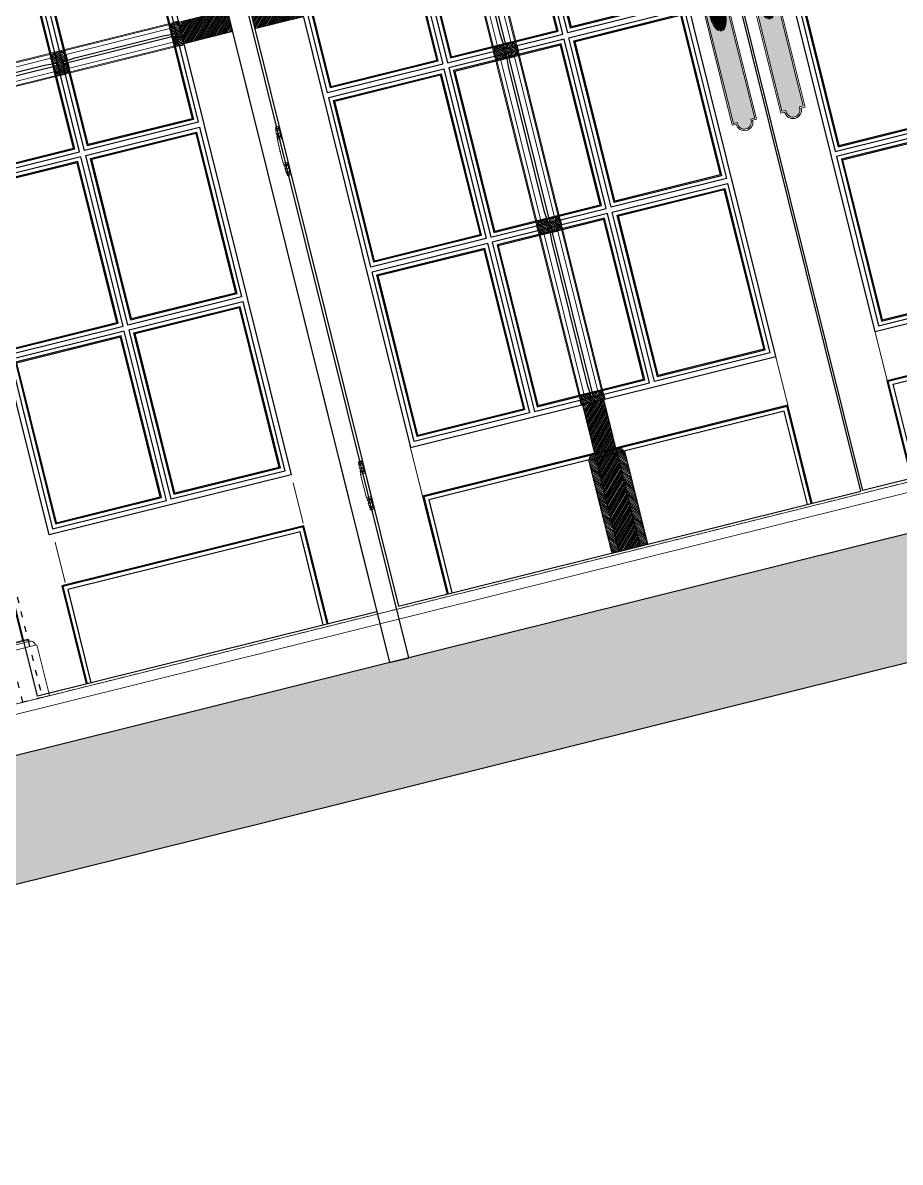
# Model space of a CAD drawing. Header units: inches. Extents: x 122939 to 389145, y 29603 to 574065.
# Drawn here: x 338390 to 340144, y 504473 to 506750 of the extents above; entities that cross this region are included whole.
import ezdxf

# ---------------------------------------------------------------- set-up
doc = ezdxf.new("R2010")
doc.units = ezdxf.units.IN
doc.header["$MEASUREMENT"] = 0
for name, pattern in [('ACAD_ISO03W100', [30, 12, -18]), ('DASHED', [0.75, 0.5, -0.25]), ('HIDDEN', [0.375, 0.25, -0.125])]:
    doc.linetypes.add(name, pattern=pattern)
for name, color, linetype in [('8', 8, 'Continuous'), ('A-Hidden', 8, 'HIDDEN'), ('A-WALL', 7, 'Continuous'), ('Calliper_wall hatch_CHB', 8, 'Continuous'), ('gypsum', 31, 'Continuous')]:
    doc.layers.add(name, color=color, linetype=linetype)
for name, color, linetype, lineweight in [('A-FLOR-TIL1', 6, 'Continuous', 18), ('Bronze', 40, 'Continuous', 0), ('CQ Marble', 6, 'Continuous', 0)]:
    doc.layers.add(name, color=color, linetype=linetype, lineweight=lineweight)
pattern_1 = [(135, (-731.5624, -38.742), (-1.76776695, -1.76776695), [])]
pattern_2 = [(135, (-731.5624, -397.902), (-1.76776695, -1.76776695), [])]
pattern_3 = [(45, (-688.5992, 0), (-1.76776695, 1.76776695), [])]
pattern_4 = [(135, (994.3506, -3005.4238), (-1.76776695, -1.76776695), [])]

# ---------------------------------------------------------------- blocks, each defined once
blk = doc.blocks.new('french door panel')
at = {"lineweight": 0}
h = blk.add_hatch(dxfattribs=at)
h.set_pattern_fill('ANSI31', color=8, scale=20, angle=90)
h.set_pattern_definition([(135, (0.4363, -3010.4238), (-1.76776695, -1.76776695), [])])
edge = h.paths.add_edge_path()
edge.add_line((6856.7, 2852.1), (6756.7, 2852.1))
edge.add_line((6756.7, 2852.1), (6756.7, 2896.1))
edge.add_line((6756.7, 2896.1), (6856.2, 2896.1))
edge.add_line((6856.2, 2896.1), (6856.2, 2852.1))
h = blk.add_hatch(dxfattribs=at)
h.set_pattern_fill('ANSI31', color=8, scale=20)
h.set_pattern_definition([(45, (-731.5624, -38.742), (-1.76776695, 1.76776695), [])])
edge = h.paths.add_edge_path()
edge.add_line((6356, 2682.6), (6383, 2682.6))
edge.add_line((6383, 2682.6), (6383, 2672.6))
edge.add_line((6383, 2672.6), (6394, 2672.6))
edge.add_line((6394, 2672.6), (6394, 2674.6))
edge.add_arc((6394, 2682.6), 8, 270, 360)
edge.add_line((6402, 2682.6), (6404, 2682.6))
edge.add_line((6404, 2682.6), (6404, 2692.6))
edge.add_line((6404, 2692.6), (6402, 2692.6))
edge.add_arc((6394, 2692.6), 8, 0, 90)
edge.add_line((6394, 2700.6), (6394, 2702.6))
edge.add_line((6394, 2702.6), (6383, 2702.6))
edge.add_line((6383, 2702.6), (6383, 2692.6))
edge.add_line((6383, 2692.6), (6356, 2692.6))
edge.add_line((6356, 2692.6), (6356, 2682.6))
h = blk.add_hatch(dxfattribs=at)
h.set_pattern_fill('ANSI31', color=8, scale=20, angle=90)
h.set_pattern_definition(pattern_1)
edge = h.paths.add_edge_path()
edge.add_line((6358, 2692.6), (6377, 2692.6))
edge.add_line((6377, 2692.6), (6377, 2702.6))
edge.add_line((6377, 2702.6), (6366, 2702.6))
edge.add_line((6366, 2702.6), (6366, 2700.6))
edge.add_arc((6366, 2692.6), 8, 90, 180)
h = blk.add_hatch(dxfattribs=at)
h.set_pattern_fill('ANSI31', color=8, scale=20, angle=90)
h.set_pattern_definition(pattern_1)
edge = h.paths.add_edge_path()
edge.add_line((6358, 2682.6), (6377, 2682.6))
edge.add_line((6377, 2682.6), (6377, 2672.6))
edge.add_line((6377, 2672.6), (6366, 2672.6))
edge.add_line((6366, 2672.6), (6366, 2674.6))
edge.add_arc((6366, 2682.6), 8, 180, 270, ccw=False)
h = blk.add_hatch(dxfattribs=at)
h.set_pattern_fill('ANSI31', color=8, scale=20)
h.set_pattern_definition([(45, (-731.5624, -397.902), (-1.76776695, 1.76776695), [])])
edge = h.paths.add_edge_path()
edge.add_line((6356, 2323.4), (6383, 2323.4))
edge.add_line((6383, 2323.4), (6383, 2313.4))
edge.add_line((6383, 2313.4), (6394, 2313.4))
edge.add_line((6394, 2313.4), (6394, 2315.4))
edge.add_arc((6394, 2323.4), 8, 270, 360)
edge.add_line((6402, 2323.4), (6404, 2323.4))
edge.add_line((6404, 2323.4), (6404, 2333.4))
edge.add_line((6404, 2333.4), (6402, 2333.4))
edge.add_arc((6394, 2333.4), 8, 0, 90)
edge.add_line((6394, 2341.4), (6394, 2343.4))
edge.add_line((6394, 2343.4), (6383, 2343.4))
edge.add_line((6383, 2343.4), (6383, 2333.4))
edge.add_line((6383, 2333.4), (6356, 2333.4))
edge.add_line((6356, 2333.4), (6356, 2323.4))
h = blk.add_hatch(dxfattribs=at)
h.set_pattern_fill('ANSI31', color=8, scale=20, angle=90)
h.set_pattern_definition(pattern_2)
edge = h.paths.add_edge_path()
edge.add_line((6358, 2333.4), (6377, 2333.4))
edge.add_line((6377, 2333.4), (6377, 2343.4))
edge.add_line((6377, 2343.4), (6366, 2343.4))
edge.add_line((6366, 2343.4), (6366, 2341.4))
edge.add_arc((6366, 2333.4), 8, 90, 180)
h = blk.add_hatch(dxfattribs=at)
h.set_pattern_fill('ANSI31', color=8, scale=20, angle=90)
h.set_pattern_definition(pattern_2)
edge = h.paths.add_edge_path()
edge.add_line((6358, 2323.4), (6377, 2323.4))
edge.add_line((6377, 2323.4), (6377, 2313.4))
edge.add_line((6377, 2313.4), (6366, 2313.4))
edge.add_line((6366, 2313.4), (6366, 2315.4))
edge.add_arc((6366, 2323.4), 8, 180, 270, ccw=False)
h = blk.add_hatch(dxfattribs=at)
h.set_pattern_fill('ANSI31', color=8, scale=20)
h.set_pattern_definition([(45, (-731.5624, -509.562), (-1.76776695, 1.76776695), [])])
h.paths.add_polyline_path([(6404, 1964.3), (6404, 1974.3), (6402, 1974.3, 0.414214), (6394, 1982.3), (6394, 1984.3), (6383, 1984.3), (6383, 1974.3), (6356, 1974.3), (6356, 1964.3)])
h = blk.add_hatch(dxfattribs=at)
h.set_pattern_fill('ANSI31', color=8, scale=20, angle=90)
h.set_pattern_definition([(135, (-731.5624, -509.562), (-1.76776695, -1.76776695), [])])
h.paths.add_polyline_path([(6377, 1984.3), (6377, 1974.3), (6358, 1974.3, -0.414214), (6366, 1982.3), (6366, 1984.3)])
h = blk.add_hatch(dxfattribs=at)
h.set_pattern_fill('ANSI31', color=8, scale=20, angle=90)
h.set_pattern_definition([(135, (-731.5624, -504.562), (-1.76776695, -1.76776695), [])])
h.paths.add_polyline_path([(6358, 1662.2), (6358, 1964.3), (6402, 1964.3), (6402, 1662.2)])
h = blk.add_hatch(dxfattribs=at)
h.set_pattern_fill('ANSI31', color=8, scale=20)
h.set_pattern_definition(pattern_3)
h.paths.add_polyline_path([(6358, 1864.2), (6353, 1864.2), (6353, 1862.2, 0.414214), (6345, 1854.2), (6343, 1854.2), (6343, 1662.2), (6358, 1662.2)])
h = blk.add_hatch(dxfattribs=at)
h.set_pattern_fill('ANSI31', color=8, scale=20)
h.set_pattern_definition(pattern_3)
h.paths.add_polyline_path([(6402, 1662.2), (6417, 1662.2), (6417, 1854.2), (6415, 1854.2, 0.414214), (6407, 1862.2), (6407, 1864.2), (6402, 1864.2)])
at = {"color": 8, "lineweight": 0}
for p, q in [((6356, 1974.3), (6356, 4119.2, 0)), ((6404, 1974.3), (6404, 4119.2, 0)), ((6358, 3041.7), (6358, 2692.6)), ((6366, 3033.7), (6366, 2700.6)), ((6394, 3033.7), (6394, 2700.6)), ((6402, 3041.7), (6402, 2692.6)), ((6358, 2682.6, 0), (6358, 2333.4, 0)), ((6366, 2674.6, 0), (6366, 2341.4, 0)), ((6394, 2674.6, 0), (6394, 2341.4, 0)), ((6402, 2682.6, 0), (6402, 2333.4, 0)), ((6358, 2323.4), (6358, 1974.3, 0)), ((6402, 2323.4), (6402, 1974.3, 0)), ((6366, 2315.4), (6366, 1982.3, 0)), ((6394, 2315.4), (6394, 1982.3, 0)), ((6003.7, 1969.2), (6003.7, 1864.2)), ((6756.2, 1969.2, 0), (6756.2, 1864.2))]:
    blk.add_line(p, q, dxfattribs=at)
at = {"color": 0, "lineweight": -2, "elevation": 0}
for points in [[(5903.7, 4229.2), (6856.2, 4229.2), (6856.2, 1662.2), (5903.7, 1662.2)], [(6003.7, 4129.2), (6756.2, 4129.2), (6756.2, 1964.3), (6003.7, 1964.3)], [(6251.2, 3041.7), (6013.7, 3041.7), (6013.7, 2692.6), (6251.2, 2692.6)], [(6243.2, 3033.7), (6021.7, 3033.7), (6021.7, 2700.6), (6243.2, 2700.6)], [(6241.2, 3031.7), (6023.7, 3031.7), (6023.7, 2702.6), (6241.2, 2702.6)], [(6261.2, 3041.7), (6498.7, 3041.7), (6498.7, 2692.6), (6261.2, 2692.6)], [(6269.2, 3033.7), (6490.7, 3033.7), (6490.7, 2700.6), (6269.2, 2700.6)], [(6271.2, 3031.7), (6488.7, 3031.7), (6488.7, 2702.6), (6271.2, 2702.6)], [(6746.2, 3041.7), (6508.7, 3041.7), (6508.7, 2692.6), (6746.2, 2692.6)], [(6738.2, 3033.7), (6516.7, 3033.7), (6516.7, 2700.6), (6738.2, 2700.6)], [(6736.2, 3031.7), (6518.7, 3031.7), (6518.7, 2702.6), (6736.2, 2702.6)], [(6251.2, 2682.6), (6013.7, 2682.6), (6013.7, 2333.4), (6251.2, 2333.4)], [(6243.2, 2674.6), (6021.7, 2674.6), (6021.7, 2341.4), (6243.2, 2341.4)], [(6241.2, 2672.6), (6023.7, 2672.6), (6023.7, 2343.4), (6241.2, 2343.4)], [(6261.2, 2682.6), (6498.7, 2682.6), (6498.7, 2333.4), (6261.2, 2333.4)], [(6269.2, 2674.6), (6490.7, 2674.6), (6490.7, 2341.4), (6269.2, 2341.4)], [(6271.2, 2672.6), (6488.7, 2672.6), (6488.7, 2343.4), (6271.2, 2343.4)], [(6746.2, 2682.6), (6508.7, 2682.6), (6508.7, 2333.4), (6746.2, 2333.4)], [(6738.2, 2674.6), (6516.7, 2674.6), (6516.7, 2341.4), (6738.2, 2341.4)], [(6736.2, 2672.6), (6518.7, 2672.6), (6518.7, 2343.4), (6736.2, 2343.4)], [(6251.2, 2323.4), (6013.7, 2323.4), (6013.7, 1974.3), (6251.2, 1974.3)], [(6261.2, 2323.4), (6498.7, 2323.4), (6498.7, 1974.3), (6261.2, 1974.3)], [(6746.2, 2323.4), (6508.7, 2323.4), (6508.7, 1974.3), (6746.2, 1974.3)], [(6243.2, 2315.4), (6021.7, 2315.4), (6021.7, 1982.3), (6243.2, 1982.3)], [(6241.2, 2313.4), (6023.7, 2313.4), (6023.7, 1984.3), (6241.2, 1984.3)], [(6269.2, 2315.4), (6490.7, 2315.4), (6490.7, 1982.3), (6269.2, 1982.3)], [(6271.2, 2313.4), (6488.7, 2313.4), (6488.7, 1984.3), (6271.2, 1984.3)], [(6738.2, 2315.4), (6516.7, 2315.4), (6516.7, 1982.3), (6738.2, 1982.3)], [(6736.2, 2313.4), (6518.7, 2313.4), (6518.7, 1984.3), (6736.2, 1984.3)]]:
    blk.add_lwpolyline(points, close=True, dxfattribs=at)
at = {"color": 8, "elevation": 0}
for points in [[(6383.2, 2723.8), (6381.2, 2694.6), (6377.2, 2694.6), (6377.2, 3039.7), (6381.2, 3039.7), (6383.2, 3015.5)], [(6383.2, 2359.7), (6381.2, 2335.4), (6377.2, 2335.4), (6377.2, 2680.6), (6381.2, 2680.6), (6383.2, 2656.3)], [(6383.2, 2000.5), (6381.2, 1976.3), (6377.2, 1976.3), (6377.2, 2321.4), (6381.2, 2321.4), (6383.2, 2297.2)]]:
    blk.add_lwpolyline(points, close=True, dxfattribs=at)
at = {"color": 8, "lineweight": -2, "elevation": 0}
for points in [[(6856.7, 2852.1), (6756.7, 2852.1), (6756.7, 2896.1), (6856.2, 2896.1), (6856.2, 2852.1)], [(6358, 1662.2), (6358, 1964.3), (6402, 1964.3), (6402, 1662.2), (6358, 1662.2)]]:
    blk.add_lwpolyline(points, dxfattribs=at)
for points in [[(6356, 2682.6), (6383, 2682.6), (6383, 2672.6), (6394, 2672.6), (6394, 2674.6, 0.414214), (6402, 2682.6), (6404, 2682.6), (6404, 2692.6), (6402, 2692.6, 0.414214), (6394, 2700.6), (6394, 2702.6), (6383, 2702.6), (6383, 2692.6), (6356, 2692.6)], [(6356, 2323.4), (6383, 2323.4), (6383, 2313.4), (6394, 2313.4), (6394, 2315.4, 0.414214), (6402, 2323.4), (6404, 2323.4), (6404, 2333.4), (6402, 2333.4, 0.414214), (6394, 2341.4), (6394, 2343.4), (6383, 2343.4), (6383, 2333.4), (6356, 2333.4)]]:
    blk.add_lwpolyline(points, format="xyb", close=True, dxfattribs=at)
for points in [[(6358, 2692.6), (6377, 2692.6), (6377, 2702.6), (6366, 2702.6), (6366, 2700.6, 0.414214), (6358, 2692.6, -1)], [(6358, 2682.6), (6377, 2682.6), (6377, 2672.6), (6366, 2672.6), (6366, 2674.6, -0.414214), (6358, 2682.6, 1)], [(6358, 2333.4), (6377, 2333.4), (6377, 2343.4), (6366, 2343.4), (6366, 2341.4, 0.414214), (6358, 2333.4, -1)], [(6358, 2323.4), (6377, 2323.4), (6377, 2313.4), (6366, 2313.4), (6366, 2315.4, -0.414214), (6358, 2323.4, 1)], [(6356, 1974.3), (6356, 1964.3), (6404, 1964.3), (6404, 1974.3), (6402, 1974.3, 0.414214), (6394, 1982.3), (6394, 1984.3), (6383, 1984.3), (6383, 1974.3), (6356, 1974.3)], [(6358, 1974.3), (6377, 1974.3), (6377, 1984.3), (6366, 1984.3), (6366, 1982.3, 0.414214), (6358, 1974.3, -1)], [(6358, 1864.2), (6353, 1864.2), (6353, 1862.2, 0.414214), (6345, 1854.2), (6343, 1854.2), (6343, 1662.2), (6358, 1662.2)], [(6402, 1864.2), (6407, 1864.2), (6407, 1862.2, -0.414214), (6415, 1854.2), (6417, 1854.2), (6417, 1662.2), (6402, 1662.2)]]:
    blk.add_lwpolyline(points, format="xyb", dxfattribs=at)
at = {"color": 0, "lineweight": -2, "elevation": 0}
for points in [[(6003.7, 1662.2), (6003.7, 1864.2), (6756.2, 1864.2), (6756.2, 1662.2)], [(6005.7, 1662.2), (6005.7, 1862.2), (6754.2, 1862.2), (6754.2, 1662.2)], [(6013.7, 1662.2), (6013.7, 1854.2), (6746.2, 1854.2), (6746.2, 1662.2)]]:
    blk.add_lwpolyline(points, dxfattribs=at)
blk = doc.blocks.new('french door fixed panel')
at = {"lineweight": 0}
h = blk.add_hatch(dxfattribs=at)
h.set_pattern_fill('ANSI31', color=8, scale=20, angle=90)
h.set_pattern_definition([(135, (1.718, -3005.4238), (-1.76776695, -1.76776695), [])])
h.paths.add_polyline_path([(6901.2, 2857.1), (7001.2, 2857.1), (7001.2, 2901.1), (6901.2, 2901.1)])
h = blk.add_hatch(dxfattribs=at)
h.set_pattern_fill('ANSI31', color=8, scale=20)
h.set_pattern_definition([(45, (-0.3673, -3005.4238), (-1.76776695, 1.76776695), [])])
h.paths.add_polyline_path([(7021.1, 2893.1), (7019.1, 2893.1, 0.414214), (7011.1, 2901.1), (7011.1, 2903.1), (7001.1, 2903.1), (7001.1, 2855.1), (7011.1, 2855.1), (7011.1, 2882.1), (7021.1, 2882.1)])
h = blk.add_hatch(dxfattribs=at)
h.set_pattern_fill('ANSI31', color=8, scale=20)
h.set_pattern_definition([(45, (994.3506, -3005.4238), (-1.76776695, 1.76776695), [])])
edge = h.paths.add_edge_path()
edge.add_line((7245.6, 2855.1), (7245.6, 2882.1))
edge.add_line((7245.6, 2882.1), (7235.6, 2882.1))
edge.add_line((7235.6, 2882.1), (7235.6, 2893.1))
edge.add_line((7235.6, 2893.1), (7237.6, 2893.1))
edge.add_arc((7245.6, 2893.1), 8, 90, 180, ccw=False)
edge.add_line((7245.6, 2901.1), (7245.6, 2903.1))
edge.add_line((7245.6, 2903.1), (7255.6, 2903.1))
edge.add_line((7255.6, 2903.1), (7255.6, 2901.1))
edge.add_arc((7255.6, 2893.1), 8, 0, 90, ccw=False)
edge.add_line((7263.6, 2893.1), (7265.6, 2893.1))
edge.add_line((7265.6, 2893.1), (7265.6, 2882.1))
edge.add_line((7265.6, 2882.1), (7255.6, 2882.1))
edge.add_line((7255.6, 2882.1), (7255.6, 2855.1))
edge.add_line((7255.6, 2855.1), (7245.6, 2855.1))
h = blk.add_hatch(dxfattribs=at)
h.set_pattern_fill('ANSI31', color=8, scale=20, angle=90)
h.set_pattern_definition([(135, (-0.3673, -3005.4238), (-1.76776695, -1.76776695), [])])
h.paths.add_polyline_path([(7021.1, 2876.1), (7011.1, 2876.1), (7011.1, 2857.1, 0.414214), (7019.1, 2865.1), (7021.1, 2865.1)])
h = blk.add_hatch(dxfattribs=at)
h.set_pattern_fill('ANSI31', color=8, scale=20, angle=90)
h.set_pattern_definition(pattern_4)
edge = h.paths.add_edge_path()
edge.add_line((7245.6, 2857.1), (7245.6, 2876.1))
edge.add_line((7245.6, 2876.1), (7235.6, 2876.1))
edge.add_line((7235.6, 2876.1), (7235.6, 2865.1))
edge.add_line((7235.6, 2865.1), (7237.6, 2865.1))
edge.add_arc((7245.6, 2865.1), 8, 180, 270)
h = blk.add_hatch(dxfattribs=at)
h.set_pattern_fill('ANSI31', color=8, scale=20, angle=90)
h.set_pattern_definition(pattern_4)
edge = h.paths.add_edge_path()
edge.add_line((7255.6, 2857.1), (7255.6, 2876.1))
edge.add_line((7255.6, 2876.1), (7265.6, 2876.1))
edge.add_line((7265.6, 2876.1), (7265.6, 2865.1))
edge.add_line((7265.6, 2865.1), (7263.6, 2865.1))
edge.add_arc((7255.6, 2865.1), 8, -90, 0, ccw=False)
at = {"color": 8, "lineweight": 0}
for p, q in [((7007.8, 2903.1), (7489.9, 2903.1)), ((7011.2, 2901.1), (7245.6, 2901.1)), ((7021.2, 2893.1), (7237.6, 2893.1)), ((7255.6, 2901.1), (7489.9, 2901.1)), ((7263.6, 2893.1), (7479.9, 2893.1)), ((7011.2, 2857.1), (7245.6, 2857.1)), ((7011.2, 2855.1), (7489.9, 2855.1)), ((7021.2, 2865.1), (7237.6, 2865.1)), ((7255.6, 2857.1), (7489.9, 2857.1)), ((7263.6, 2865.1), (7479.9, 2865.1)), ((7001.2, 1952.2), (7001.2, 1869.3)), ((7491.5, 1952.2), (7491.5, 1869.3))]:
    blk.add_line(p, q, dxfattribs=at)
at = {"color": 8, "lineweight": -2}
blk.add_line((7244.2, 2865.6), (7244.2, 2865.6), dxfattribs=at)
at = {"color": 0, "lineweight": -2, "elevation": 0}
for points in [[(7599.9, 4234.2), (6901.2, 4234.2), (6901.2, 1662.2), (7599.9, 1662.2)], [(7499.9, 4134.2), (7001.2, 4134.2), (7001.2, 1969.3), (7499.9, 1969.3)], [(7245.6, 3046.7), (7011.2, 3046.7), (7011.2, 2697.6), (7245.6, 2697.6)], [(7237.6, 3038.7), (7019.2, 3038.7), (7019.2, 2705.6), (7237.6, 2705.6)], [(7235.6, 3036.7), (7021.2, 3036.7), (7021.2, 2707.6), (7235.6, 2707.6)], [(7255.6, 3046.7), (7489.9, 3046.7), (7489.9, 2697.6), (7255.6, 2697.6)], [(7263.6, 3038.7), (7481.9, 3038.7), (7481.9, 2705.6), (7263.6, 2705.6)], [(7265.6, 3036.7), (7479.9, 3036.7), (7479.9, 2707.6), (7265.6, 2707.6)], [(7245.6, 2687.6), (7011.2, 2687.6), (7011.2, 2338.4), (7245.6, 2338.4)], [(7237.6, 2679.6), (7019.2, 2679.6), (7019.2, 2346.4), (7237.6, 2346.4)], [(7237.6, 2679.6), (7019.2, 2679.6), (7019.2, 2346.4), (7237.6, 2346.4)], [(7235.6, 2677.6), (7021.2, 2677.6), (7021.2, 2348.4), (7235.6, 2348.4)], [(7235.6, 2677.6), (7021.2, 2677.6), (7021.2, 2348.4), (7235.6, 2348.4)], [(7255.6, 2687.6), (7489.9, 2687.6), (7489.9, 2338.4), (7255.6, 2338.4)], [(7263.6, 2679.6), (7481.9, 2679.6), (7481.9, 2346.4), (7263.6, 2346.4)], [(7263.6, 2679.6), (7481.9, 2679.6), (7481.9, 2346.4), (7263.6, 2346.4)], [(7265.6, 2677.6), (7479.9, 2677.6), (7479.9, 2348.4), (7265.6, 2348.4)], [(7265.6, 2677.6), (7479.9, 2677.6), (7479.9, 2348.4), (7265.6, 2348.4)], [(7245.6, 2328.4), (7011.2, 2328.4), (7011.2, 1979.3), (7245.6, 1979.3)], [(7245.6, 2328.4), (7011.2, 2328.4), (7011.2, 1979.3), (7245.6, 1979.3)], [(7255.6, 2328.4), (7489.9, 2328.4), (7489.9, 1979.3), (7255.6, 1979.3)], [(7255.6, 2328.4), (7489.9, 2328.4), (7489.9, 1979.3), (7255.6, 1979.3)], [(7237.6, 2320.4), (7019.2, 2320.4), (7019.2, 1987.3), (7237.6, 1987.3)], [(7237.6, 2320.4), (7019.2, 2320.4), (7019.2, 1987.3), (7237.6, 1987.3)], [(7235.6, 2318.4), (7021.2, 2318.4), (7021.2, 1989.3), (7235.6, 1989.3)], [(7235.6, 2318.4), (7021.2, 2318.4), (7021.2, 1989.3), (7235.6, 1989.3)], [(7263.6, 2320.4), (7481.9, 2320.4), (7481.9, 1987.3), (7263.6, 1987.3)], [(7263.6, 2320.4), (7481.9, 2320.4), (7481.9, 1987.3), (7263.6, 1987.3)], [(7265.6, 2318.4), (7479.9, 2318.4), (7479.9, 1989.3), (7265.6, 1989.3)], [(7265.6, 2318.4), (7479.9, 2318.4), (7479.9, 1989.3), (7265.6, 1989.3)]]:
    blk.add_lwpolyline(points, close=True, dxfattribs=at)
at = {"color": 8, "lineweight": -2, "elevation": 0}
blk.add_lwpolyline([(6901.2, 2857.1), (7001.2, 2857.1), (7001.2, 2901.1), (6901.2, 2901.1), (6901.2, 2857.1)], dxfattribs=at)
for points in [[(7011.2, 2855.1), (7001.2, 2855.1), (7001.2, 2903.1), (7011.2, 2903.1), (7011.2, 2901.1, -0.414214), (7019.2, 2893.1), (7021.2, 2893.1), (7021.2, 2882.1), (7011.2, 2882.1), (7011.2, 2855.1)], [(7011.2, 2857.1), (7011.2, 2876.1), (7021.2, 2876.1), (7021.2, 2865.1), (7019.2, 2865.1, -0.414214), (7011.2, 2857.1, 1)], [(7245.6, 2857.1), (7245.6, 2876.1), (7235.6, 2876.1), (7235.6, 2865.1), (7237.6, 2865.1, 0.414214), (7245.6, 2857.1, -1)], [(7255.6, 2857.1), (7255.6, 2876.1), (7265.6, 2876.1), (7265.6, 2865.1), (7263.6, 2865.1, -0.414214), (7255.6, 2857.1, 1)]]:
    blk.add_lwpolyline(points, format="xyb", dxfattribs=at)
blk.add_lwpolyline([(7255.6, 2855.1), (7255.6, 2882.1), (7265.6, 2882.1), (7265.6, 2893.1), (7263.6, 2893.1, 0.414214), (7255.6, 2901.1), (7255.6, 2903.1), (7245.6, 2903.1), (7245.6, 2901.1, 0.414214), (7237.6, 2893.1), (7235.6, 2893.1), (7235.6, 2882.1), (7245.6, 2882.1), (7245.6, 2855.1)], format="xyb", close=True, dxfattribs=at)
at = {"color": 8, "elevation": 0}
for points in [[(7037.5, 2882.2), (7013.2, 2880.2), (7013.2, 2876.2), (7243.6, 2876.2), (7243.6, 2880.2), (7219.3, 2882.2)], [(7463.7, 2882.2), (7487.9, 2880.2), (7487.9, 2876.2), (7257.6, 2876.2), (7257.6, 2880.2), (7281.8, 2882.2)]]:
    blk.add_lwpolyline(points, close=True, dxfattribs=at)
at = {"color": 0, "lineweight": -2, "elevation": 0}
for points in [[(7001.2, 1662.2), (7001.2, 1864.2), (7499.9, 1864.2), (7499.9, 1662.2)], [(7003.2, 1662.2), (7003.2, 1862.2), (7497.9, 1862.2), (7497.9, 1662.2)], [(7011.2, 1662.2), (7011.2, 1854.2), (7489.9, 1854.2), (7489.9, 1662.2)]]:
    blk.add_lwpolyline(points, dxfattribs=at)
blk = doc.blocks.new('hinge paumelle')
at = {"color": 0, "lineweight": 0}
for p, q in [((3515.3, 5242.2), (3523.8, 5242.2)), ((3516.2, 5246.9), (3522.9, 5246.9)), ((3516.2, 5245.5), (3522.9, 5245.5)), ((3515.3, 5194), (3523.8, 5194)), ((3516.2, 5190.6), (3522.9, 5190.6)), ((3516.2, 5189.3), (3522.9, 5189.3))]:
    blk.add_line(p, q, dxfattribs=at)
for points in [[(3519.5, 5262.8), (3515.8, 5262.8, -0.404064), (3516.1, 5258.5, 0.508017), (3517.4, 5254), (3519.5, 5254)], [(3519.5, 5262.8), (3523.3, 5262.8, 0.404064), (3523, 5258.5, -0.508017), (3521.7, 5254), (3519.5, 5254)], [(3519.5, 5254), (3515.3, 5254, -0.197419), (3516.7, 5250.7, -0.309597), (3515.3, 5248.4), (3519.5, 5248.4)], [(3519.5, 5254), (3523.8, 5254, 0.197419), (3522.4, 5250.7, 0.309597), (3523.8, 5248.4), (3519.5, 5248.4)], [(3519.5, 5182.1), (3515.3, 5182.1, 0.197419), (3516.7, 5185.4, 0.309597), (3515.3, 5187.8), (3519.5, 5187.8)], [(3519.5, 5173.3), (3515.8, 5173.3, 0.404064), (3516.1, 5177.6, -0.508017), (3517.4, 5182.1), (3519.5, 5182.1)], [(3519.5, 5182.1), (3523.8, 5182.1, -0.197419), (3522.4, 5185.4, -0.309597), (3523.8, 5187.8), (3519.5, 5187.8)], [(3519.5, 5173.3), (3523.3, 5173.3, -0.404064), (3523, 5177.6, 0.508017), (3521.7, 5182.1), (3519.5, 5182.1)]]:
    blk.add_lwpolyline(points, format="xyb", dxfattribs=at)
for points in [[(3519.5, 5248.4), (3515.3, 5248.4), (3515.3, 5246.9), (3516.2, 5246.9), (3516.2, 5245.5), (3515.3, 5245.5), (3515.3, 5242.2), (3514.5, 5242.2), (3514.5, 5218.1)], [(3519.5, 5248.4), (3523.8, 5248.4), (3523.8, 5246.9), (3522.9, 5246.9), (3522.9, 5245.5), (3523.8, 5245.5), (3523.8, 5242.2), (3524.5, 5242.2), (3524.5, 5218.1)], [(3519.5, 5187.8), (3515.3, 5187.8), (3515.3, 5189.3), (3516.2, 5189.3), (3516.2, 5190.6), (3515.3, 5190.6), (3515.3, 5194), (3514.5, 5194), (3514.5, 5218.1)], [(3519.5, 5187.8), (3523.8, 5187.8), (3523.8, 5189.3), (3522.9, 5189.3), (3522.9, 5190.6), (3523.8, 5190.6), (3523.8, 5194), (3524.5, 5194), (3524.5, 5218.1)]]:
    blk.add_lwpolyline(points, dxfattribs=at)
for centre, start, end in [((3519.5, 5265.7), 287.5595, 252.4405), ((3519.5, 5170.4), 107.5595, 72.4405)]:
    blk.add_arc(centre, 3.04, start, end, dxfattribs=at)
blk = doc.blocks.new('plate 40 a')
at = {"layer": '8', "lineweight": 0, "ltscale": 5, "true_color": 0xefcb65}
h = blk.add_hatch(dxfattribs=at)
h.set_pattern_fill('AR-SAND', color=31, scale=2)
h.set_pattern_definition([(37.5, (0, 0), (-0.12598672, 3.85364754), [0, -3.04, 0, -3.4, 0, -3.25]), (7.5, (0, 0), (3.5395534, 5.64429213), [0, -1.64, 0, -2.74, 0, -1.05]), (327.5, (-2.46, 0), (6.22828372, 0.01131811), [0, -1, 0, -3.6, 0, -4.7]), (317.5, (-2.46, 0), (6.0122532, 1.75535113), [0, -0.5, 0, -2.36, 0, -2.7])])
h.paths.add_polyline_path([(22543, -102691.8), (22543, -102511.8), (22535, -102511.8), (22535, -102508.8, 1), (22507, -102508.8), (22507, -102511.8), (22499, -102511.8), (22499, -102691.8), (22499, -102871.8), (22507, -102871.8), (22507, -102874.8, 1), (22535, -102874.8), (22535, -102871.8), (22543, -102871.8)])
edge = h.paths.add_edge_path(flags=16)
edge.add_ellipse((22521, -102651.8), major_axis=(0, 35), ratio=0.457143, start_angle=0, end_angle=360, ccw=False)
edge = h.paths.add_edge_path(flags=0)
edge.add_ellipse((22521, -102651.8), major_axis=(0, 33), ratio=0.424232, start_angle=0, end_angle=360, ccw=False)
edge = h.paths.add_edge_path(flags=0)
edge.add_spline(control_points=[(22521, -102683.8), (22520.2, -102683.8), (22519.5, -102683.6), (22518, -102683), (22517.2, -102682.4), (22515.7, -102681), (22515, -102680.1), (22513.6, -102678), (22512.9, -102676.8), (22511.3, -102673.2), (22510.5, -102670.7), (22509.1, -102665.2), (22508.6, -102662.2), (22508, -102655.9), (22507.9, -102652.7), (22508.1, -102646.3), (22508.4, -102643.1), (22509.4, -102637.2), (22510, -102634.4), (22511.7, -102629.3), (22512.7, -102627.1), (22514.6, -102624), (22515.4, -102622.8), (22517.2, -102621.1), (22518.1, -102620.5), (22519.7, -102619.9), (22520.4, -102619.8), (22521.8, -102619.8), (22522.5, -102620), (22524, -102620.7), (22524.7, -102621.2), (22526.1, -102622.5), (22526.8, -102623.3), (22528.2, -102625.3), (22528.9, -102626.5), (22530.4, -102629.8), (22531.3, -102632.3), (22532.7, -102637.7), (22533.2, -102640.7), (22533.9, -102646.8), (22534, -102650), (22533.9, -102656.4), (22533.6, -102659.6), (22532.7, -102665.6), (22532.1, -102668.4), (22530.5, -102673.5), (22529.6, -102675.7), (22527.7, -102679.1), (22526.8, -102680.3), (22525, -102682.2), (22524.1, -102682.9), (22522.4, -102683.6), (22521.7, -102683.8), (22521, -102683.8)], knot_values=[0, 0, 0, 0, 0.188873, 0.188873, 0.377747, 0.377747, 0.56662, 0.56662, 0.755494, 0.755494, 1.050692, 1.050692, 1.345891, 1.345891, 1.641089, 1.641089, 1.936288, 1.936288, 2.231487, 2.231487, 2.526685, 2.526685, 2.751736, 2.751736, 2.976786, 2.976786, 3.156904, 3.156904, 3.337022, 3.337022, 3.51714, 3.51714, 3.697259, 3.697259, 3.877377, 3.877377, 4.170415, 4.170415, 4.463453, 4.463453, 4.756491, 4.756491, 5.049529, 5.049529, 5.342567, 5.342567, 5.635605, 5.635605, 5.866749, 5.866749, 6.097894, 6.097894, 6.283185, 6.283185, 6.283185, 6.283185], degree=3, periodic=0)
h.paths.add_polyline_path([(22513.5, -102651.8, -1), (22528.5, -102651.8, -1)], flags=0)
h = blk.add_hatch(dxfattribs=at)
h.set_pattern_fill('BRASS', color=31, scale=10)
edge = h.paths.add_edge_path()
edge.add_spline(control_points=[(22521, -102683.8), (22520.2, -102683.8), (22519.5, -102683.6), (22518, -102683), (22517.2, -102682.4), (22515.7, -102681), (22515, -102680.1), (22513.6, -102678), (22512.9, -102676.8), (22511.3, -102673.2), (22510.5, -102670.7), (22509.1, -102665.2), (22508.6, -102662.2), (22508, -102655.9), (22507.9, -102652.7), (22508.1, -102646.3), (22508.4, -102643.1), (22509.4, -102637.2), (22510, -102634.4), (22511.7, -102629.3), (22512.7, -102627.1), (22514.6, -102624), (22515.4, -102622.8), (22517.2, -102621.1), (22518.1, -102620.5), (22519.7, -102619.9), (22520.4, -102619.8), (22521.8, -102619.8), (22522.5, -102620), (22524, -102620.7), (22524.7, -102621.2), (22526.1, -102622.5), (22526.8, -102623.3), (22528.2, -102625.3), (22528.9, -102626.5), (22530.4, -102629.8), (22531.3, -102632.3), (22532.7, -102637.7), (22533.2, -102640.7), (22533.9, -102646.8), (22534, -102650), (22533.9, -102656.4), (22533.6, -102659.6), (22532.7, -102665.6), (22532.1, -102668.4), (22530.5, -102673.5), (22529.6, -102675.7), (22527.7, -102679.1), (22526.8, -102680.3), (22525, -102682.2), (22524.1, -102682.9), (22522.4, -102683.6), (22521.7, -102683.8), (22521, -102683.8)], knot_values=[0, 0, 0, 0, 0.188873, 0.188873, 0.377747, 0.377747, 0.56662, 0.56662, 0.755494, 0.755494, 1.050692, 1.050692, 1.345891, 1.345891, 1.641089, 1.641089, 1.936288, 1.936288, 2.231487, 2.231487, 2.526685, 2.526685, 2.751736, 2.751736, 2.976786, 2.976786, 3.156904, 3.156904, 3.337022, 3.337022, 3.51714, 3.51714, 3.697259, 3.697259, 3.877377, 3.877377, 4.170415, 4.170415, 4.463453, 4.463453, 4.756491, 4.756491, 5.049529, 5.049529, 5.342567, 5.342567, 5.635605, 5.635605, 5.866749, 5.866749, 6.097894, 6.097894, 6.283185, 6.283185, 6.283185, 6.283185], degree=3, periodic=0)
at = {"layer": 'Bronze', "ltscale": 5, "elevation": 0}
blk.add_lwpolyline([(22546, -102508.8), (22546, -102874.8), (22538, -102874.8, -1), (22504, -102874.8), (22496, -102874.8), (22496, -102508.8), (22504, -102508.8, -1), (22538, -102508.8)], format="xyb", close=True, dxfattribs=at)
at = {"layer": 'Bronze', "lineweight": 0, "ltscale": 5, "elevation": 0}
blk.add_lwpolyline([(22543, -102691.8), (22543, -102871.8), (22535, -102871.8), (22535, -102874.8, -0.414214), (22535, -102874.8, -1), (22507, -102874.8), (22507, -102871.8), (22499, -102871.8), (22499, -102691.8), (22499, -102511.8), (22507, -102511.8), (22507, -102508.8, -1), (22535, -102508.8, -0.414214), (22535, -102508.8), (22535, -102511.8), (22543, -102511.8)], format="xyb", close=True, dxfattribs=at)
at = {"layer": 'Bronze', "color": 8, "linetype": 'HIDDEN', "lineweight": 0, "ltscale": 5}
blk.add_circle((22521, -102651.8, 0), 7.5, dxfattribs=at)
at = {"layer": 'Bronze', "ltscale": 5, "extrusion": (0, 0, -1)}
blk.add_ellipse((22521, -102651.8, 0), major_axis=(0, 35), ratio=0.457143, dxfattribs=at)
at = {"layer": 'Bronze', "lineweight": 0, "ltscale": 5, "extrusion": (0, 0, -1)}
blk.add_ellipse((22521, -102651.8, 0), major_axis=(0, 33), ratio=0.424232, start_param=3.141593, end_param=9.424778, dxfattribs=at)
at = {"layer": 'Bronze', "lineweight": 0, "ltscale": 5}
blk.add_open_spline([(22521, -102683.8, 0), (22520.2, -102683.8, 0), (22519.5, -102683.6, 0), (22518, -102683, 0), (22517.2, -102682.4, 0), (22515.7, -102681, 0), (22515, -102680.1, 0), (22513.6, -102678, 0), (22512.9, -102676.8, 0), (22511.3, -102673.2, 0), (22510.5, -102670.7, 0), (22509.1, -102665.2, 0), (22508.6, -102662.2, 0), (22508, -102655.9, 0), (22507.9, -102652.7, 0), (22508.1, -102646.3, 0), (22508.4, -102643.1, 0), (22509.4, -102637.2, 0), (22510, -102634.4, 0), (22511.7, -102629.3, 0), (22512.7, -102627.1, 0), (22514.6, -102624, 0), (22515.4, -102622.8, 0), (22517.2, -102621.1, 0), (22518.1, -102620.5, 0), (22519.7, -102619.9, 0), (22520.4, -102619.8, 0), (22521.8, -102619.8, 0), (22522.5, -102620, 0), (22524, -102620.7, 0), (22524.7, -102621.2, 0), (22526.1, -102622.5, 0), (22526.8, -102623.3, 0), (22528.2, -102625.3, 0), (22528.9, -102626.5, 0), (22530.4, -102629.8, 0), (22531.3, -102632.3, 0), (22532.7, -102637.7, 0), (22533.2, -102640.7, 0), (22533.9, -102646.8, 0), (22534, -102650, 0), (22533.9, -102656.4, 0), (22533.6, -102659.6, 0), (22532.7, -102665.6, 0), (22532.1, -102668.4, 0), (22530.5, -102673.5, 0), (22529.6, -102675.7, 0), (22527.7, -102679.1, 0), (22526.8, -102680.3, 0), (22525, -102682.2, 0), (22524.1, -102682.9, 0), (22522.4, -102683.6, 0), (22521.7, -102683.8, 0), (22521, -102683.8, 0)], degree=3, knots=[0, 0, 0, 0, 0.188873, 0.188873, 0.377747, 0.377747, 0.56662, 0.56662, 0.755494, 0.755494, 1.050692, 1.050692, 1.345891, 1.345891, 1.641089, 1.641089, 1.936288, 1.936288, 2.231487, 2.231487, 2.526685, 2.526685, 2.751736, 2.751736, 2.976786, 2.976786, 3.156904, 3.156904, 3.337022, 3.337022, 3.51714, 3.51714, 3.697259, 3.697259, 3.877377, 3.877377, 4.170415, 4.170415, 4.463453, 4.463453, 4.756491, 4.756491, 5.049529, 5.049529, 5.342567, 5.342567, 5.635605, 5.635605, 5.866749, 5.866749, 6.097894, 6.097894, 6.283185, 6.283185, 6.283185, 6.283185], dxfattribs=at)

msp = doc.modelspace()

# ---------------------------------------------------------------- hatches: boundary and pattern name
at = {"layer": 'Calliper_wall hatch_CHB', "ltscale": 300}
h = msp.add_hatch(dxfattribs=at)
h.set_pattern_fill('AR-CONC', color=256, scale=10, style=0)
h.set_pattern_definition([(63.971423, (252734.533, 457684.53), (71.11917, 11.22781), [7.5, -82.5]), (8.97142, (252734.53, 457684.53), (-31.625426, 69.643965), [6, -66]), (114.42287, (252740.46, 457685.464), (39.493744, 80.871776), [6.37402, -70.11421]), (60.15562, (252729.7, 457703.94), (107.5631, 9.70499), [11.25, -123.75]), (110.60706, (252738.67, 457704.75), (67.1822, 117.09634), [9.56103, -105.17138]), (5.15559, (252729.7, 457703.94), (67.1822, 117.09634), [9, -99]), (34.971423, (252740.616, 457701.5), (67.645578, -24.659192), [7.5, -82.5]), (339.97142, (252740.616, 457701.5), (6.103844, 76.244295), [6, -66]), (85.42287, (252746.25, 457699.444), (73.74942, 51.5851), [6.37402, -70.11421]), (51.471423, (252734.533, 457684.53), (-6.857308, 32.598146), [0, -65.2, 0, -67, 0, -66.25]), (21.471423, (252734.533, 457684.53), (16.006101, 44.62585), [0, -38.2, 0, -63.7, 0, -25.25]), (341.471423, (252712.893, 457679.145), (52.347558, 10.6997366), [0, -25, 0, -78, 0, -103.5]), (331.471423, (252703.19, 457676.73), (54.17642, 23.794676), [0, -32.5, 0, -51.8, 0, -73.5])])
h.paths.add_polyline_path([(344123.607, 506715.699), (343780.158, 506630.25), (336083.663, 504715.374), (336144.022, 504472.77), (344183.967, 506473.095)])

# ---------------------------------------------------------------- linework, layer by layer
at = {"color": 0, "linetype": 'ACAD_ISO03W100', "elevation": -0.008}
msp.add_lwpolyline([(338428.42, 505401.795), (338389.604, 505392.137), (337757.723, 507931.868), (338466.384, 508108.181), (338476.042, 508069.365), (337806.197, 507902.708)], close=True, dxfattribs=at)
at = {"color": 0, "elevation": 0.001}
msp.add_lwpolyline([(339122.409, 505471.409), (339161.225, 505481.067), (338505.201, 508117.839), (338466.384, 508108.181)], close=True, dxfattribs=at)
at = {"color": 4}
msp.add_point((338904.312, 506492.974, 0.001), dxfattribs=at)
at = {"layer": 'A-FLOR-TIL1'}
for p, q in [((336059.519, 504812.416, 0), (343610.452, 506691.075, 0)), ((336064.348, 504793.008, 0), (343615.281, 506671.667, 0))]:
    msp.add_line(p, q, dxfattribs=at)
at = {"layer": 'A-FLOR-TIL1', "elevation": -0.006}
for points in [[(338399.448, 505518.245), (336516.627, 505049.802)], [(338401.871, 505516.787), (336524.125, 505049.607)], [(338402.616, 505513.881), (336524.849, 505046.695)], [(338417.625, 505507.31), (336539.879, 505040.13)]]:
    msp.add_lwpolyline(points, dxfattribs=at)
at = {"layer": 'A-Hidden', "linetype": 'DASHED', "lineweight": 0, "ltscale": 10}
msp.add_line((335657.31, 504712.347, 0), (345396.053, 507135.33, 0), dxfattribs=at)
at = {"layer": 'A-WALL'}
for p, q in [((344123.607, 506715.699, 0), (336083.663, 504715.374, 0)), ((344183.967, 506473.095, 0), (336144.022, 504472.77, 0))]:
    msp.add_line(p, q, dxfattribs=at)
at = {"layer": 'CQ Marble', "elevation": 0}
msp.add_lwpolyline([(338418.716, 505399.38), (338442.976, 505405.416), (338417.625, 505507.31), (338414.714, 505506.586, 0.41481606), (338402.596, 505513.875), (338401.871, 505516.787), (338399.448, 505518.245), (338389.743, 505515.83)], format="xyb", dxfattribs=at)
at = {"layer": 'gypsum', "elevation": 0}
msp.add_lwpolyline([(338389.743, 505515.83), (337794.079, 507909.998), (341093.494, 508730.887), (341689.159, 506336.719)], dxfattribs=at)

# ---------------------------------------------------------------- block references
at = {"color": 0, "rotation": 13.97142328298569}
msp.add_blockref('french door panel', (334741.631, 502776.777, 0.001), dxfattribs=at)
at = {"color": 0, "xscale": -1, "rotation": 13.97142328298562}
for name, p in [('french door panel', (346195.453, 505626.468, 0.001)), ('french door fixed panel', (346195.453, 505626.468, 0.001)), ('hinge paumelle', (343584.421, 502280.223, 0.001)), ('hinge paumelle', (343750.772, 501611.606, 0.001))]:
    msp.add_blockref(name, p, dxfattribs=at)
at = {"layer": '8', "color": 2, "rotation": 13.97142328298569}
msp.add_blockref('plate 40 a', (293236.761, 600969.862, 0), dxfattribs=at)
at = {"layer": '8', "color": 2, "xscale": -1, "rotation": 13.97142328298562}
msp.add_blockref('plate 40 a', (336849.142, 611820.549, 0), dxfattribs=at)

doc.saveas('drawing.dxf')
